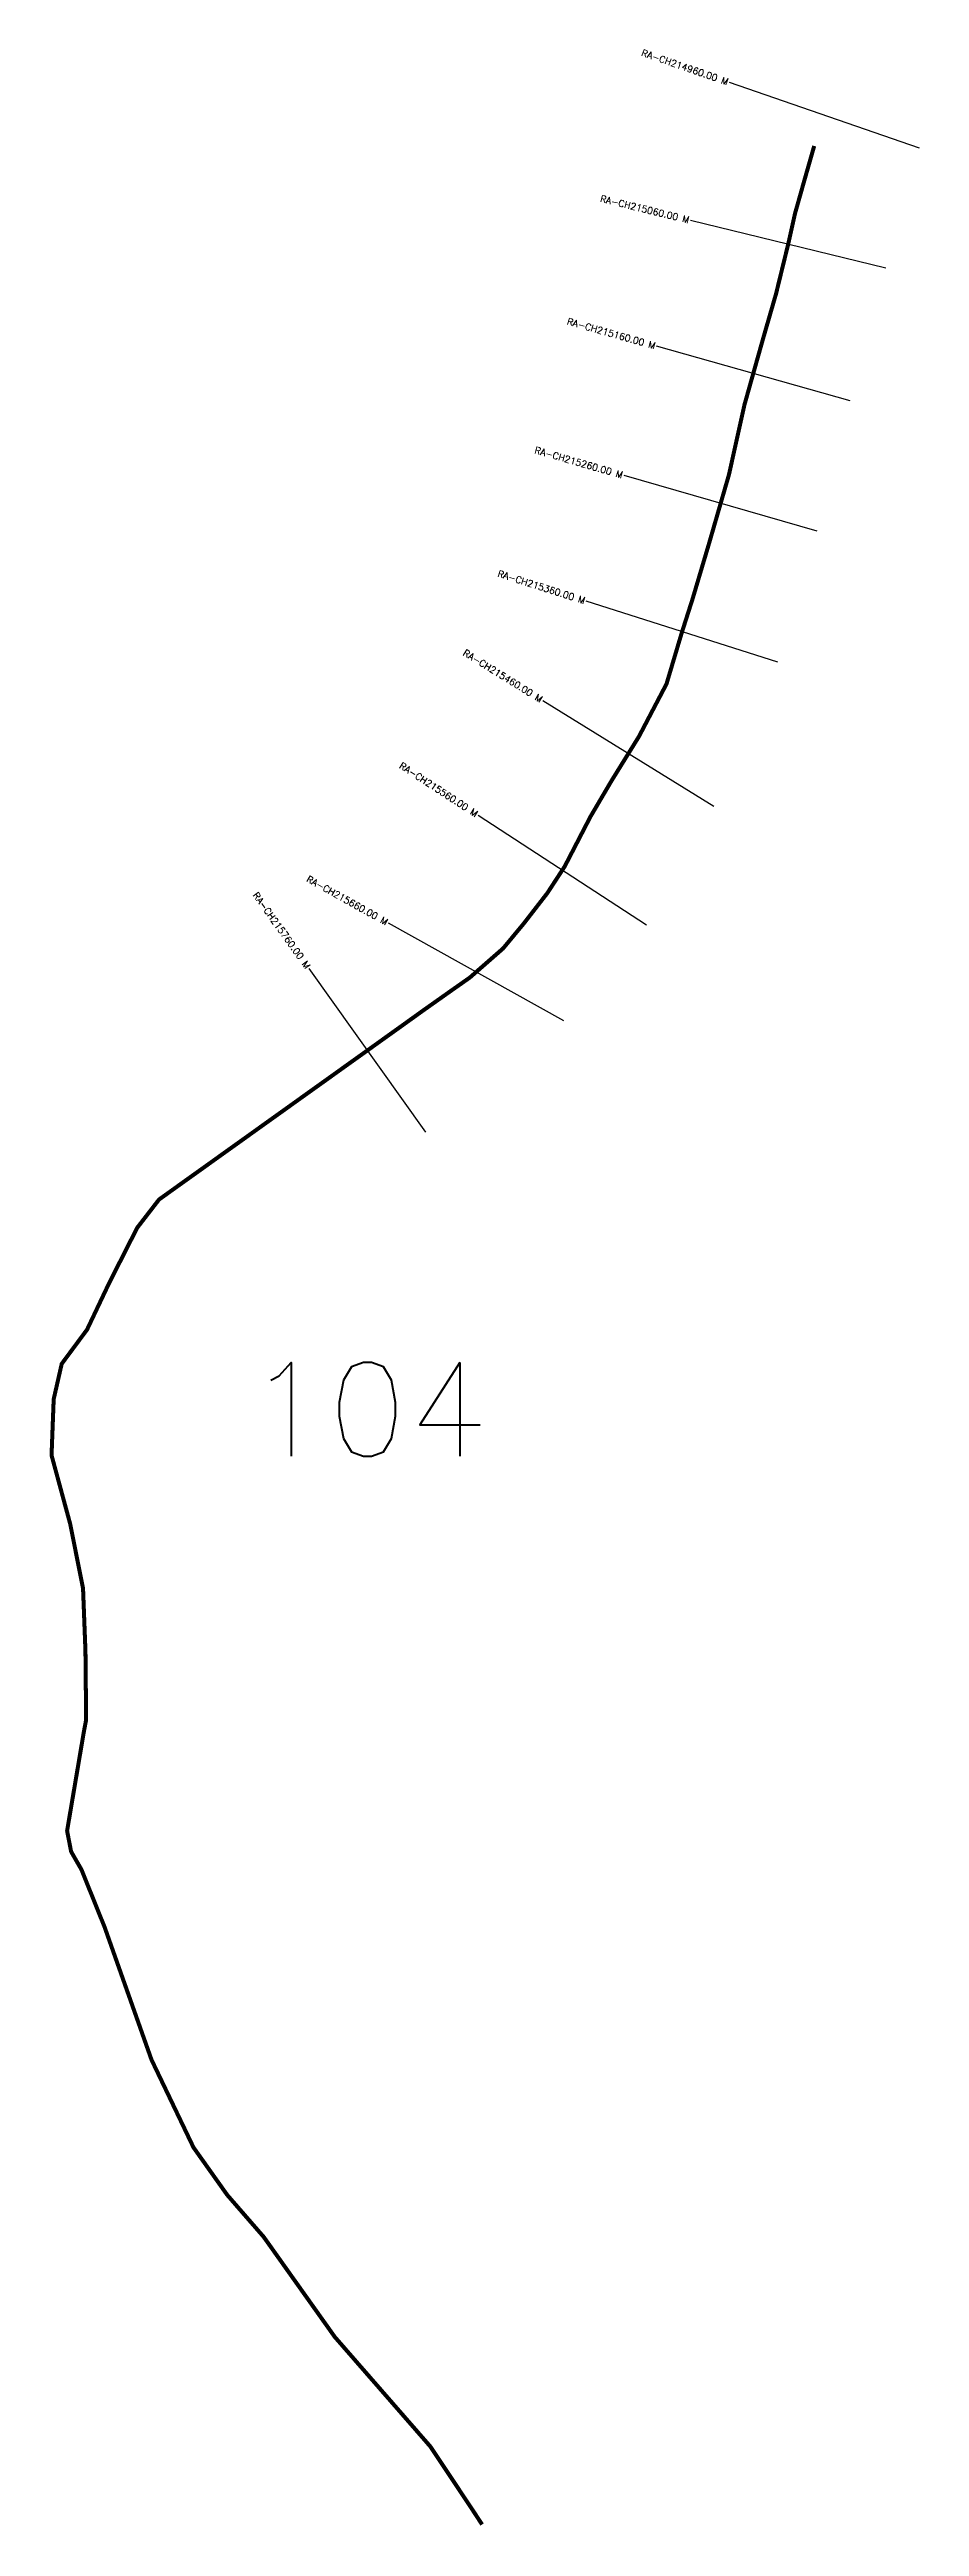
# Model space of a CAD drawing. Header units: metres. Extents: x 273847 to 276813, y 2068123 to 2073763.
# Drawn here: x 273847 to 274496, y 2068123 to 2069972 of the extents above; entities that cross this region are included whole.
import ezdxf
from ezdxf.enums import TextEntityAlignment as Align

# ---------------------------------------------------------------- set-up
doc = ezdxf.new("R2010")
doc.units = ezdxf.units.M
doc.header["$MEASUREMENT"] = 0
for name, color, linetype in [('CS', 134, 'Continuous'), ('CSMark', 6, 'Continuous'), ('NATURALLY PROTECTED', 3, 'Continuous')]:
    doc.layers.add(name, color=color, linetype=linetype)
doc.styles.get("Standard").update_dxf_attribs({"font": 'simplex.shx'})

msp = doc.modelspace()

# ---------------------------------------------------------------- linework, layer by layer
at = {"layer": 'CS'}
for p, q in [((274495.8, 2069898.3), (274354, 2069947.2)), ((274470.7, 2069808.7), (274325, 2069844.4)), ((274444, 2069709.6), (274299.7, 2069750.5)), ((274419.5, 2069612.3), (274275.4, 2069653.9)), ((274390.2, 2069514.6), (274247.2, 2069560.1)), ((274342.4, 2069406.8), (274214.9, 2069485.8)), ((274292.2, 2069318.4), (274166.5, 2069400.3)), ((274230.6, 2069246.9), (274099.6, 2069319.8)), ((274127.6, 2069163.9), (274040.4, 2069285.9))]:
    msp.add_line(p, q, dxfattribs=at)
at = {"layer": 'NATURALLY PROTECTED', "const_width": 3, "flags": 128}
msp.add_lwpolyline([(274417.3, 2069899.9), (274411.5, 2069879.7), (274403, 2069849.6), (274398, 2069827.1), (274388.8, 2069789.5), (274379.2, 2069756.3), (274365.3, 2069706.9), (274353.7, 2069654.6), (274339, 2069603.8), (274326.5, 2069561.7), (274318.6, 2069537), (274307.1, 2069498.4), (274286.5, 2069459.1), (274265.9, 2069425.8), (274250.4, 2069399.4), (274231.1, 2069362.1), (274218.2, 2069342.3), (274200.7, 2069319.7), (274185.2, 2069301), (274160.3, 2069279.2), (274146.5, 2069269.5), (274125.3, 2069254.5), (274107.2, 2069241.5), (273928.5, 2069113.6), (273912.2, 2069092.5), (273891.3, 2069051.3), (273874.8, 2069016.5), (273855.9, 2068991), (273849.9, 2068964.6), (273848.3, 2068922.7), (273862.2, 2068871.5), (273871.8, 2068823.3), (273873.6, 2068776.3), (273874.1, 2068725.3), (273872.5, 2068716.9), (273859.9, 2068642.4), (273862.9, 2068626.9), (273870.6, 2068613.5), (273887.9, 2068570.5), (273922.9, 2068471.5), (273954.2, 2068406.1), (273979.4, 2068370.6), (274006.6, 2068339.3), (274059.6, 2068264.7), (274130.9, 2068182.9), (274161, 2068137.7), (274169.5, 2068124.7)], dxfattribs=at)

# ---------------------------------------------------------------- texts
at = {"insert": (273994, 2068992), "char_height": 70, "attachment_point": 1}
msp.add_mtext_dynamic_manual_height_columns('104', width=95.172, gutter_width=1, heights=[0], dxfattribs=at)
at = {"layer": 'CSMark'}
for s, rotation, p in [('RA-CH214960.00 M', 340.9634, (274353.1, 2069947.6)), ('RA-CH215060.00 M', 346.2441, (274324, 2069844.6)), ('RA-CH215160.00 M', 344.1969, (274298.7, 2069750.7)), ('RA-CH215260.00 M', 343.8695, (274274.4, 2069654.2)), ('RA-CH215360.00 M', 342.3541, (274246.3, 2069560.4)), ('RA-CH215460.00 M', 328.2101, (274214, 2069486.4)), ('RA-CH215560.00 M', 326.8963, (274165.7, 2069400.9)), ('RA-CH215660.00 M', 330.8965, (274098.7, 2069320.3)), ('RA-CH215760.00 M', 305.5841, (274039.8, 2069286.7))]:
    msp.add_text(s, height=5, rotation=rotation, dxfattribs=at).set_placement(p, align=Align.MIDDLE_RIGHT)

doc.saveas('drawing.dxf')
